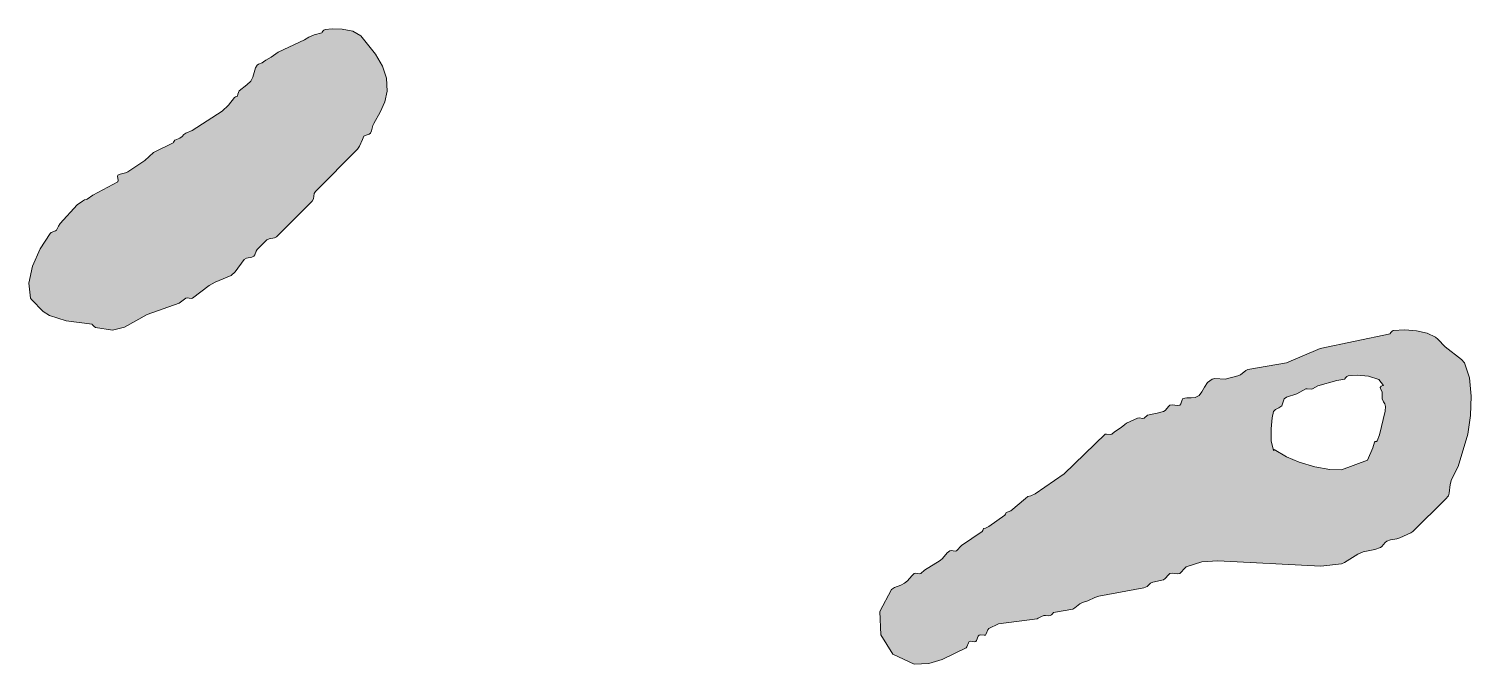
# Model space of a CAD drawing. Header units: inches. Extents: x -493 to 494, y -382 to 902.
# Drawn here: x -254.25 to -207.07, y 359.68 to 380.45 of the extents above; entities that cross this region are included whole.
import ezdxf

# ---------------------------------------------------------------- set-up
doc = ezdxf.new("R2010")
doc.units = ezdxf.units.IN
doc.header["$MEASUREMENT"] = 0
doc.layers.add('Layer 1', color=7, linetype='Continuous')

msp = doc.modelspace()

# ---------------------------------------------------------------- hatches: boundary and pattern name
at = {"layer": 'Layer 1', "true_color": 0xffffff}
h = msp.add_hatch(color=7, dxfattribs=at)
edge = h.paths.add_edge_path()
edge.add_spline(control_points=[(-244.664, 380.329), (-244.664, 380.329), (-244.657, 380.344), (-244.657, 380.344), (-244.657, 380.344), (-244.635, 380.377), (-244.635, 380.377), (-244.635, 380.377), (-244.601, 380.413), (-244.601, 380.413), (-244.601, 380.413), (-244.558, 380.435), (-244.558, 380.435), (-244.558, 380.435), (-244.333, 380.455), (-244.333, 380.455), (-244.333, 380.455), (-243.996, 380.443), (-243.996, 380.443), (-243.996, 380.443), (-243.648, 380.375), (-243.648, 380.375), (-243.648, 380.375), (-243.393, 380.223), (-243.393, 380.223), (-243.393, 380.223), (-242.914, 379.63), (-242.914, 379.63), (-242.914, 379.63), (-242.677, 379.239), (-242.677, 379.239), (-242.677, 379.239), (-242.546, 378.847), (-242.546, 378.847), (-242.546, 378.847), (-242.531, 378.418), (-242.531, 378.418), (-242.531, 378.418), (-242.606, 378.065), (-242.606, 378.065), (-242.606, 378.065), (-242.758, 377.732), (-242.758, 377.732), (-242.758, 377.732), (-242.969, 377.364), (-242.969, 377.364), (-242.969, 377.364), (-242.995, 377.296), (-242.995, 377.296), (-242.995, 377.296), (-243.04, 377.12), (-243.04, 377.12), (-243.04, 377.12), (-243.075, 377.047), (-243.075, 377.047), (-243.075, 377.047), (-243.12, 377.016), (-243.12, 377.016), (-243.12, 377.016), (-243.245, 376.971), (-243.245, 376.971), (-243.245, 376.971), (-243.287, 376.941), (-243.287, 376.941), (-243.287, 376.941), (-243.341, 376.842), (-243.341, 376.842), (-243.341, 376.842), (-243.434, 376.62), (-243.434, 376.62), (-243.434, 376.62), (-243.499, 376.518), (-243.499, 376.518), (-243.499, 376.518), (-244.875, 375.141), (-244.875, 375.141), (-244.875, 375.141), (-244.912, 375.067), (-244.912, 375.067), (-244.912, 375.067), (-244.944, 374.894), (-244.944, 374.894), (-244.944, 374.894), (-244.981, 374.823), (-244.981, 374.823), (-244.981, 374.823), (-246.146, 373.659), (-246.146, 373.659), (-246.146, 373.659), (-246.219, 373.622), (-246.219, 373.622), (-246.219, 373.622), (-246.393, 373.59), (-246.393, 373.59), (-246.393, 373.59), (-246.463, 373.553), (-246.463, 373.553), (-246.463, 373.553), (-246.781, 373.235), (-246.781, 373.235), (-246.781, 373.235), (-246.815, 373.186), (-246.815, 373.186), (-246.815, 373.186), (-246.855, 373.069), (-246.855, 373.069), (-246.855, 373.069), (-246.887, 373.023), (-246.887, 373.023), (-246.887, 373.023), (-246.96, 372.986), (-246.96, 372.986), (-246.96, 372.986), (-247.133, 372.955), (-247.133, 372.955), (-247.133, 372.955), (-247.205, 372.917), (-247.205, 372.917), (-247.205, 372.917), (-247.506, 372.509), (-247.506, 372.509), (-247.506, 372.509), (-247.628, 372.388), (-247.628, 372.388), (-247.628, 372.388), (-248.158, 372.176), (-248.158, 372.176), (-248.158, 372.176), (-248.347, 372.059), (-248.347, 372.059), (-248.347, 372.059), (-248.898, 371.647), (-248.898, 371.647), (-248.898, 371.647), (-248.944, 371.642), (-248.944, 371.642), (-248.944, 371.642), (-249.071, 371.658), (-249.071, 371.658), (-249.071, 371.658), (-249.11, 371.647), (-249.11, 371.647), (-249.11, 371.647), (-249.333, 371.482), (-249.333, 371.482), (-249.333, 371.482), (-250.381, 371.117), (-250.381, 371.117), (-250.381, 371.117), (-251.123, 370.697), (-251.123, 370.697), (-251.123, 370.697), (-251.513, 370.604), (-251.513, 370.604), (-251.513, 370.604), (-252.075, 370.694), (-252.075, 370.694), (-252.075, 370.694), (-252.116, 370.718), (-252.116, 370.718), (-252.116, 370.718), (-252.151, 370.753), (-252.151, 370.753), (-252.151, 370.753), (-252.174, 370.786), (-252.174, 370.786), (-252.174, 370.786), (-252.181, 370.8), (-252.181, 370.8), (-252.181, 370.8), (-253.028, 370.906), (-253.028, 370.906), (-253.028, 370.906), (-253.569, 371.083), (-253.569, 371.083), (-253.569, 371.083), (-253.777, 371.217), (-253.777, 371.217), (-253.777, 371.217), (-254.158, 371.604), (-254.158, 371.604), (-254.158, 371.604), (-254.193, 371.647), (-254.193, 371.647), (-254.193, 371.647), (-254.25, 372.134), (-254.25, 372.134), (-254.25, 372.134), (-254.128, 372.695), (-254.128, 372.695), (-254.128, 372.695), (-253.88, 373.262), (-253.88, 373.262), (-253.88, 373.262), (-253.558, 373.765), (-253.558, 373.765), (-253.558, 373.765), (-253.516, 373.791), (-253.516, 373.791), (-253.516, 373.791), (-253.381, 373.845), (-253.381, 373.845), (-253.381, 373.845), (-253.346, 373.87), (-253.346, 373.87), (-253.346, 373.87), (-253.283, 374.002), (-253.283, 374.002), (-253.283, 374.002), (-253.227, 374.091), (-253.227, 374.091), (-253.227, 374.091), (-252.672, 374.696), (-252.672, 374.696), (-252.672, 374.696), (-252.499, 374.823), (-252.499, 374.823), (-252.499, 374.823), (-252.426, 374.859), (-252.426, 374.859), (-252.426, 374.859), (-252.38, 374.872), (-252.38, 374.872), (-252.38, 374.872), (-252.34, 374.887), (-252.34, 374.887), (-252.34, 374.887), (-252.153, 375.021), (-252.153, 375.021), (-252.153, 375.021), (-251.334, 375.458), (-251.334, 375.458), (-251.334, 375.458), (-251.328, 375.503), (-251.328, 375.503), (-251.328, 375.503), (-251.345, 375.631), (-251.345, 375.631), (-251.345, 375.631), (-251.334, 375.67), (-251.334, 375.67), (-251.334, 375.67), (-251.259, 375.708), (-251.259, 375.708), (-251.259, 375.708), (-251.09, 375.743), (-251.09, 375.743), (-251.09, 375.743), (-251.016, 375.776), (-251.016, 375.776), (-251.016, 375.776), (-250.459, 376.151), (-250.459, 376.151), (-250.459, 376.151), (-250.169, 376.412), (-250.169, 376.412), (-250.169, 376.412), (-249.534, 376.729), (-249.534, 376.729), (-249.534, 376.729), (-249.513, 376.751), (-249.513, 376.751), (-249.513, 376.751), (-249.5, 376.781), (-249.5, 376.781), (-249.5, 376.781), (-249.479, 376.812), (-249.479, 376.812), (-249.479, 376.812), (-249.307, 376.883), (-249.307, 376.883), (-249.307, 376.883), (-249.235, 376.94), (-249.235, 376.94), (-249.235, 376.94), (-249.181, 376.998), (-249.181, 376.998), (-249.181, 376.998), (-249.11, 377.047), (-249.11, 377.047), (-249.11, 377.047), (-248.908, 377.136), (-248.908, 377.136), (-248.908, 377.136), (-247.923, 377.763), (-247.923, 377.763), (-247.923, 377.763), (-247.716, 377.96), (-247.716, 377.96), (-247.716, 377.96), (-247.522, 378.211), (-247.522, 378.211), (-247.522, 378.211), (-247.49, 378.236), (-247.49, 378.236), (-247.49, 378.236), (-247.457, 378.241), (-247.457, 378.241), (-247.457, 378.241), (-247.43, 378.257), (-247.43, 378.257), (-247.43, 378.257), (-247.417, 378.317), (-247.417, 378.317), (-247.417, 378.317), (-247.366, 378.43), (-247.366, 378.43), (-247.366, 378.43), (-247.115, 378.624), (-247.115, 378.624), (-247.115, 378.624), (-246.993, 378.741), (-246.993, 378.741), (-246.993, 378.741), (-246.922, 378.877), (-246.922, 378.877), (-246.922, 378.877), (-246.831, 379.177), (-246.831, 379.177), (-246.831, 379.177), (-246.781, 379.271), (-246.781, 379.271), (-246.781, 379.271), (-246.733, 379.302), (-246.733, 379.302), (-246.733, 379.302), (-246.617, 379.346), (-246.617, 379.346), (-246.617, 379.346), (-246.569, 379.376), (-246.569, 379.376), (-246.569, 379.376), (-246.494, 379.434), (-246.494, 379.434), (-246.494, 379.434), (-246.326, 379.531), (-246.326, 379.531), (-246.326, 379.531), (-246.1, 379.695), (-246.1, 379.695), (-246.1, 379.695), (-245.238, 380.101), (-245.238, 380.101), (-245.238, 380.101), (-245.094, 380.186), (-245.094, 380.186), (-245.094, 380.186), (-244.92, 380.262), (-244.92, 380.262), (-244.92, 380.262), (-244.664, 380.329), (-244.664, 380.329), (-244.664, 380.329), (-244.664, 380.329), (-244.664, 380.329), (-244.664, 380.329), (-244.664, 380.329), (-244.664, 380.329)], knot_values=[0, 0, 0, 0, 1, 1, 1, 2, 2, 2, 3, 3, 3, 4, 4, 4, 5, 5, 5, 6, 6, 6, 7, 7, 7, 8, 8, 8, 9, 9, 9, 10, 10, 10, 11, 11, 11, 12, 12, 12, 13, 13, 13, 14, 14, 14, 15, 15, 15, 16, 16, 16, 17, 17, 17, 18, 18, 18, 19, 19, 19, 20, 20, 20, 21, 21, 21, 22, 22, 22, 23, 23, 23, 24, 24, 24, 25, 25, 25, 26, 26, 26, 27, 27, 27, 28, 28, 28, 29, 29, 29, 30, 30, 30, 31, 31, 31, 32, 32, 32, 33, 33, 33, 34, 34, 34, 35, 35, 35, 36, 36, 36, 37, 37, 37, 38, 38, 38, 39, 39, 39, 40, 40, 40, 41, 41, 41, 42, 42, 42, 43, 43, 43, 44, 44, 44, 45, 45, 45, 46, 46, 46, 47, 47, 47, 48, 48, 48, 49, 49, 49, 50, 50, 50, 51, 51, 51, 52, 52, 52, 53, 53, 53, 54, 54, 54, 55, 55, 55, 56, 56, 56, 57, 57, 57, 58, 58, 58, 59, 59, 59, 60, 60, 60, 61, 61, 61, 62, 62, 62, 63, 63, 63, 64, 64, 64, 65, 65, 65, 66, 66, 66, 67, 67, 67, 68, 68, 68, 69, 69, 69, 70, 70, 70, 71, 71, 71, 72, 72, 72, 73, 73, 73, 74, 74, 74, 75, 75, 75, 76, 76, 76, 77, 77, 77, 78, 78, 78, 79, 79, 79, 80, 80, 80, 81, 81, 81, 82, 82, 82, 83, 83, 83, 84, 84, 84, 85, 85, 85, 86, 86, 86, 87, 87, 87, 88, 88, 88, 89, 89, 89, 90, 90, 90, 91, 91, 91, 92, 92, 92, 93, 93, 93, 94, 94, 94, 95, 95, 95, 96, 96, 96, 97, 97, 97, 98, 98, 98, 99, 99, 99, 100, 100, 100, 101, 101, 101, 102, 102, 102, 103, 103, 103, 104, 104, 104, 105, 105, 105, 106, 106, 106, 107, 107, 107, 108, 108, 108, 109, 109, 109, 110, 110, 110, 111, 111, 111, 112, 112, 112, 113, 113, 113, 114, 114, 114, 115, 115, 115, 116, 116, 116, 117, 117, 117, 118, 118, 118, 119, 119, 119, 119], degree=3, periodic=1)
h = msp.add_hatch(color=7, dxfattribs=at)
edge = h.paths.add_edge_path()
edge.add_spline(control_points=[(-209.723, 370.482), (-209.723, 370.482), (-209.72, 370.497), (-209.72, 370.497), (-209.72, 370.497), (-209.696, 370.531), (-209.696, 370.531), (-209.696, 370.531), (-209.659, 370.567), (-209.659, 370.567), (-209.659, 370.567), (-209.617, 370.588), (-209.617, 370.588), (-209.617, 370.588), (-209.241, 370.614), (-209.241, 370.614), (-209.241, 370.614), (-208.854, 370.583), (-208.854, 370.583), (-208.854, 370.583), (-208.505, 370.502), (-208.505, 370.502), (-208.505, 370.502), (-208.24, 370.376), (-208.24, 370.376), (-208.24, 370.376), (-208.159, 370.305), (-208.159, 370.305), (-208.159, 370.305), (-207.923, 370.059), (-207.923, 370.059), (-207.923, 370.059), (-207.384, 369.645), (-207.384, 369.645), (-207.384, 369.645), (-207.288, 369.529), (-207.288, 369.529), (-207.288, 369.529), (-207.126, 369.042), (-207.126, 369.042), (-207.126, 369.042), (-207.071, 368.444), (-207.071, 368.444), (-207.071, 368.444), (-207.097, 367.807), (-207.097, 367.807), (-207.097, 367.807), (-207.182, 367.2), (-207.182, 367.2), (-207.182, 367.2), (-207.499, 366.141), (-207.499, 366.141), (-207.499, 366.141), (-207.711, 365.717), (-207.711, 365.717), (-207.711, 365.717), (-207.759, 365.555), (-207.759, 365.555), (-207.759, 365.555), (-207.793, 365.275), (-207.793, 365.275), (-207.793, 365.275), (-207.817, 365.188), (-207.817, 365.188), (-207.817, 365.188), (-207.906, 365.081), (-207.906, 365.081), (-207.906, 365.081), (-208.981, 364.023), (-208.981, 364.023), (-208.981, 364.023), (-209.046, 363.981), (-209.046, 363.981), (-209.046, 363.981), (-209.405, 363.812), (-209.405, 363.812), (-209.405, 363.812), (-209.498, 363.781), (-209.498, 363.781), (-209.498, 363.781), (-209.712, 363.744), (-209.712, 363.744), (-209.712, 363.744), (-209.829, 363.706), (-209.829, 363.706), (-209.829, 363.706), (-209.881, 363.664), (-209.881, 363.664), (-209.881, 363.664), (-209.994, 363.533), (-209.994, 363.533), (-209.994, 363.533), (-210.041, 363.494), (-210.041, 363.494), (-210.041, 363.494), (-210.225, 363.432), (-210.225, 363.432), (-210.225, 363.432), (-210.601, 363.349), (-210.601, 363.349), (-210.601, 363.349), (-210.781, 363.282), (-210.781, 363.282), (-210.781, 363.282), (-211.216, 363.006), (-211.216, 363.006), (-211.216, 363.006), (-211.311, 362.965), (-211.311, 362.965), (-211.311, 362.965), (-211.984, 362.888), (-211.984, 362.888), (-211.984, 362.888), (-215.362, 363.056), (-215.362, 363.056), (-215.362, 363.056), (-215.883, 363.027), (-215.883, 363.027), (-215.883, 363.027), (-216.393, 362.859), (-216.393, 362.859), (-216.393, 362.859), (-216.453, 362.812), (-216.453, 362.812), (-216.453, 362.812), (-216.563, 362.683), (-216.563, 362.683), (-216.563, 362.683), (-216.605, 362.647), (-216.605, 362.647), (-216.605, 362.647), (-216.68, 362.638), (-216.68, 362.638), (-216.68, 362.638), (-216.85, 362.66), (-216.85, 362.66), (-216.85, 362.66), (-216.923, 362.647), (-216.923, 362.647), (-216.923, 362.647), (-216.971, 362.607), (-216.971, 362.607), (-216.971, 362.607), (-217.075, 362.485), (-217.075, 362.485), (-217.075, 362.485), (-217.134, 362.435), (-217.134, 362.435), (-217.134, 362.435), (-217.484, 362.358), (-217.484, 362.358), (-217.484, 362.358), (-217.558, 362.329), (-217.558, 362.329), (-217.558, 362.329), (-217.666, 362.224), (-217.666, 362.224), (-217.666, 362.224), (-217.782, 362.173), (-217.782, 362.173), (-217.782, 362.173), (-219.252, 361.906), (-219.252, 361.906), (-219.252, 361.906), (-219.379, 361.861), (-219.379, 361.861), (-219.379, 361.861), (-219.612, 361.749), (-219.612, 361.749), (-219.612, 361.749), (-219.781, 361.694), (-219.781, 361.694), (-219.781, 361.694), (-219.868, 361.652), (-219.868, 361.652), (-219.868, 361.652), (-220.034, 361.522), (-220.034, 361.522), (-220.034, 361.522), (-220.099, 361.482), (-220.099, 361.482), (-220.099, 361.482), (-220.734, 361.376), (-220.734, 361.376), (-220.734, 361.376), (-220.766, 361.329), (-220.766, 361.329), (-220.766, 361.329), (-220.797, 361.294), (-220.797, 361.294), (-220.797, 361.294), (-220.84, 361.271), (-220.84, 361.271), (-220.84, 361.271), (-220.892, 361.266), (-220.892, 361.266), (-220.892, 361.266), (-221, 361.274), (-221, 361.274), (-221, 361.274), (-221.052, 361.271), (-221.052, 361.271), (-221.052, 361.271), (-221.129, 361.245), (-221.129, 361.245), (-221.129, 361.245), (-221.23, 361.182), (-221.23, 361.182), (-221.23, 361.182), (-221.264, 361.165), (-221.264, 361.165), (-221.264, 361.165), (-222.537, 361.004), (-222.537, 361.004), (-222.537, 361.004), (-222.852, 360.847), (-222.852, 360.847), (-222.852, 360.847), (-222.885, 360.8), (-222.885, 360.8), (-222.885, 360.8), (-222.931, 360.675), (-222.931, 360.675), (-222.931, 360.675), (-222.958, 360.635), (-222.958, 360.635), (-222.958, 360.635), (-223.004, 360.626), (-223.004, 360.626), (-223.004, 360.626), (-223.124, 360.645), (-223.124, 360.645), (-223.124, 360.645), (-223.169, 360.635), (-223.169, 360.635), (-223.169, 360.635), (-223.197, 360.593), (-223.197, 360.593), (-223.197, 360.593), (-223.25, 360.459), (-223.25, 360.459), (-223.25, 360.459), (-223.275, 360.423), (-223.275, 360.423), (-223.275, 360.423), (-223.325, 360.417), (-223.325, 360.417), (-223.325, 360.417), (-223.441, 360.434), (-223.441, 360.434), (-223.441, 360.434), (-223.487, 360.423), (-223.487, 360.423), (-223.487, 360.423), (-223.516, 360.381), (-223.516, 360.381), (-223.516, 360.381), (-223.567, 360.248), (-223.567, 360.248), (-223.567, 360.248), (-223.593, 360.212), (-223.593, 360.212), (-223.593, 360.212), (-224.376, 359.832), (-224.376, 359.832), (-224.376, 359.832), (-224.811, 359.698), (-224.811, 359.698), (-224.811, 359.698), (-225.287, 359.682), (-225.287, 359.682), (-225.287, 359.682), (-225.993, 360.007), (-225.993, 360.007), (-225.993, 360.007), (-226.383, 360.643), (-226.383, 360.643), (-226.383, 360.643), (-226.411, 361.408), (-226.411, 361.408), (-226.411, 361.408), (-226.028, 362.118), (-226.028, 362.118), (-226.028, 362.118), (-225.938, 362.186), (-225.938, 362.186), (-225.938, 362.186), (-225.729, 362.267), (-225.729, 362.267), (-225.729, 362.267), (-225.605, 362.329), (-225.605, 362.329), (-225.605, 362.329), (-225.513, 362.404), (-225.513, 362.404), (-225.513, 362.404), (-225.37, 362.575), (-225.37, 362.575), (-225.37, 362.575), (-225.287, 362.647), (-225.287, 362.647), (-225.287, 362.647), (-225.242, 362.653), (-225.242, 362.653), (-225.242, 362.653), (-225.115, 362.636), (-225.115, 362.636), (-225.115, 362.636), (-225.075, 362.647), (-225.075, 362.647), (-225.075, 362.647), (-224.955, 362.76), (-224.955, 362.76), (-224.955, 362.76), (-224.44, 363.07), (-224.44, 363.07), (-224.44, 363.07), (-224.36, 363.141), (-224.36, 363.141), (-224.36, 363.141), (-224.206, 363.317), (-224.206, 363.317), (-224.206, 363.317), (-224.123, 363.388), (-224.123, 363.388), (-224.123, 363.388), (-224.077, 363.394), (-224.077, 363.394), (-224.077, 363.394), (-223.95, 363.377), (-223.95, 363.377), (-223.95, 363.377), (-223.911, 363.388), (-223.911, 363.388), (-223.911, 363.388), (-223.74, 363.564), (-223.74, 363.564), (-223.74, 363.564), (-223.063, 364.023), (-223.063, 364.023), (-223.063, 364.023), (-223.04, 364.055), (-223.04, 364.055), (-223.04, 364.055), (-223.035, 364.088), (-223.035, 364.088), (-223.035, 364.088), (-223.018, 364.115), (-223.018, 364.115), (-223.018, 364.115), (-222.958, 364.129), (-222.958, 364.129), (-222.958, 364.129), (-222.843, 364.18), (-222.843, 364.18), (-222.843, 364.18), (-222.323, 364.553), (-222.323, 364.553), (-222.323, 364.553), (-222.298, 364.584), (-222.298, 364.584), (-222.298, 364.584), (-222.293, 364.618), (-222.293, 364.618), (-222.293, 364.618), (-222.276, 364.645), (-222.276, 364.645), (-222.276, 364.645), (-222.217, 364.659), (-222.217, 364.659), (-222.217, 364.659), (-222.132, 364.695), (-222.132, 364.695), (-222.132, 364.695), (-221.652, 365.103), (-221.652, 365.103), (-221.652, 365.103), (-221.568, 365.161), (-221.568, 365.161), (-221.568, 365.161), (-221.476, 365.188), (-221.476, 365.188), (-221.476, 365.188), (-221.334, 365.253), (-221.334, 365.253), (-221.334, 365.253), (-220.383, 365.909), (-220.383, 365.909), (-220.383, 365.909), (-219.04, 367.2), (-219.04, 367.2), (-219.04, 367.2), (-218.995, 367.206), (-218.995, 367.206), (-218.995, 367.206), (-218.868, 367.189), (-218.868, 367.189), (-218.868, 367.189), (-218.829, 367.2), (-218.829, 367.2), (-218.829, 367.2), (-218.741, 367.282), (-218.741, 367.282), (-218.741, 367.282), (-218.523, 367.421), (-218.523, 367.421), (-218.523, 367.421), (-218.405, 367.518), (-218.405, 367.518), (-218.405, 367.518), (-218.344, 367.559), (-218.344, 367.559), (-218.344, 367.559), (-217.981, 367.729), (-217.981, 367.729), (-217.981, 367.729), (-217.936, 367.731), (-217.936, 367.731), (-217.936, 367.731), (-217.807, 367.719), (-217.807, 367.719), (-217.807, 367.719), (-217.77, 367.729), (-217.77, 367.729), (-217.77, 367.729), (-217.653, 367.818), (-217.653, 367.818), (-217.653, 367.818), (-217.509, 367.857), (-217.509, 367.857), (-217.509, 367.857), (-217.337, 367.885), (-217.337, 367.885), (-217.337, 367.885), (-217.134, 367.941), (-217.134, 367.941), (-217.134, 367.941), (-217.084, 367.981), (-217.084, 367.981), (-217.084, 367.981), (-216.965, 368.118), (-216.965, 368.118), (-216.965, 368.118), (-216.923, 368.153), (-216.923, 368.153), (-216.923, 368.153), (-216.846, 368.159), (-216.846, 368.159), (-216.846, 368.159), (-216.679, 368.14), (-216.679, 368.14), (-216.679, 368.14), (-216.605, 368.153), (-216.605, 368.153), (-216.605, 368.153), (-216.573, 368.192), (-216.573, 368.192), (-216.573, 368.192), (-216.526, 368.326), (-216.526, 368.326), (-216.526, 368.326), (-216.499, 368.364), (-216.499, 368.364), (-216.499, 368.364), (-216.367, 368.395), (-216.367, 368.395), (-216.367, 368.395), (-216.234, 368.392), (-216.234, 368.392), (-216.234, 368.392), (-216.101, 368.402), (-216.101, 368.402), (-216.101, 368.402), (-215.97, 368.47), (-215.97, 368.47), (-215.97, 368.47), (-215.885, 368.582), (-215.885, 368.582), (-215.885, 368.582), (-215.798, 368.734), (-215.798, 368.734), (-215.798, 368.734), (-215.691, 368.887), (-215.691, 368.887), (-215.691, 368.887), (-215.546, 369), (-215.546, 369), (-215.546, 369), (-215.452, 369.018), (-215.452, 369.018), (-215.452, 369.018), (-215.123, 369), (-215.123, 369), (-215.123, 369), (-214.699, 369.105), (-214.699, 369.105), (-214.699, 369.105), (-214.614, 369.147), (-214.614, 369.147), (-214.614, 369.147), (-214.444, 369.28), (-214.444, 369.28), (-214.444, 369.28), (-214.381, 369.317), (-214.381, 369.317), (-214.381, 369.317), (-213.111, 369.529), (-213.111, 369.529), (-213.111, 369.529), (-212.012, 370.008), (-212.012, 370.008), (-212.012, 370.008), (-209.723, 370.482), (-209.723, 370.482), (-209.723, 370.482), (-209.723, 370.482), (-209.723, 370.482), (-209.723, 370.482), (-209.723, 370.482), (-209.723, 370.482)], knot_values=[0, 0, 0, 0, 1, 1, 1, 2, 2, 2, 3, 3, 3, 4, 4, 4, 5, 5, 5, 6, 6, 6, 7, 7, 7, 8, 8, 8, 9, 9, 9, 10, 10, 10, 11, 11, 11, 12, 12, 12, 13, 13, 13, 14, 14, 14, 15, 15, 15, 16, 16, 16, 17, 17, 17, 18, 18, 18, 19, 19, 19, 20, 20, 20, 21, 21, 21, 22, 22, 22, 23, 23, 23, 24, 24, 24, 25, 25, 25, 26, 26, 26, 27, 27, 27, 28, 28, 28, 29, 29, 29, 30, 30, 30, 31, 31, 31, 32, 32, 32, 33, 33, 33, 34, 34, 34, 35, 35, 35, 36, 36, 36, 37, 37, 37, 38, 38, 38, 39, 39, 39, 40, 40, 40, 41, 41, 41, 42, 42, 42, 43, 43, 43, 44, 44, 44, 45, 45, 45, 46, 46, 46, 47, 47, 47, 48, 48, 48, 49, 49, 49, 50, 50, 50, 51, 51, 51, 52, 52, 52, 53, 53, 53, 54, 54, 54, 55, 55, 55, 56, 56, 56, 57, 57, 57, 58, 58, 58, 59, 59, 59, 60, 60, 60, 61, 61, 61, 62, 62, 62, 63, 63, 63, 64, 64, 64, 65, 65, 65, 66, 66, 66, 67, 67, 67, 68, 68, 68, 69, 69, 69, 70, 70, 70, 71, 71, 71, 72, 72, 72, 73, 73, 73, 74, 74, 74, 75, 75, 75, 76, 76, 76, 77, 77, 77, 78, 78, 78, 79, 79, 79, 80, 80, 80, 81, 81, 81, 82, 82, 82, 83, 83, 83, 84, 84, 84, 85, 85, 85, 86, 86, 86, 87, 87, 87, 88, 88, 88, 89, 89, 89, 90, 90, 90, 91, 91, 91, 92, 92, 92, 93, 93, 93, 94, 94, 94, 95, 95, 95, 96, 96, 96, 97, 97, 97, 98, 98, 98, 99, 99, 99, 100, 100, 100, 101, 101, 101, 102, 102, 102, 103, 103, 103, 104, 104, 104, 105, 105, 105, 106, 106, 106, 107, 107, 107, 108, 108, 108, 109, 109, 109, 110, 110, 110, 111, 111, 111, 112, 112, 112, 113, 113, 113, 114, 114, 114, 115, 115, 115, 116, 116, 116, 117, 117, 117, 118, 118, 118, 119, 119, 119, 120, 120, 120, 121, 121, 121, 122, 122, 122, 123, 123, 123, 124, 124, 124, 125, 125, 125, 126, 126, 126, 127, 127, 127, 128, 128, 128, 129, 129, 129, 130, 130, 130, 131, 131, 131, 132, 132, 132, 133, 133, 133, 134, 134, 134, 135, 135, 135, 136, 136, 136, 137, 137, 137, 138, 138, 138, 139, 139, 139, 140, 140, 140, 141, 141, 141, 142, 142, 142, 143, 143, 143, 144, 144, 144, 145, 145, 145, 146, 146, 146, 147, 147, 147, 148, 148, 148, 149, 149, 149, 150, 150, 150, 151, 151, 151, 152, 152, 152, 153, 153, 153, 154, 154, 154, 155, 155, 155, 156, 156, 156, 157, 157, 157, 158, 158, 158, 159, 159, 159, 160, 160, 160, 161, 161, 161, 162, 162, 162, 163, 163, 163, 164, 164, 164, 165, 165, 165, 166, 166, 166, 167, 167, 167, 168, 168, 168, 169, 169, 169, 170, 170, 170, 171, 171, 171, 172, 172, 172, 173, 173, 173, 173], degree=3, periodic=1)
h.paths.add_polyline_path([(-211.205, 369), (-211.465, 368.955), (-212.09, 368.782), (-212.264, 368.682), (-212.302, 368.672), (-212.43, 368.686), (-212.476, 368.682), (-212.773, 368.516), (-213.11, 368.412), (-213.184, 368.356), (-213.266, 368.133), (-213.366, 368.058), (-213.471, 368.003), (-213.534, 367.941), (-213.577, 367.731), (-213.612, 367.375), (-213.608, 366.983), (-213.534, 366.67), (-213.512, 366.697), (-213.111, 366.458), (-212.695, 366.283), (-212.186, 366.137), (-211.689, 366.046), (-211.311, 366.035), (-210.464, 366.353), (-210.286, 366.755), (-210.236, 366.94), (-210.206, 366.959), (-210.172, 366.966), (-210.146, 366.988), (-210.068, 367.178), (-209.886, 367.959), (-209.872, 368.106), (-209.89, 368.197), (-209.935, 368.259), (-209.979, 368.356), (-209.986, 368.588), (-210.041, 368.682), (-210.051, 368.725), (-210.012, 368.767), (-209.962, 368.794), (-209.935, 368.788), (-210.096, 368.991), (-210.425, 369.102), (-210.801, 369.134), (-211.099, 369.105), (-211.137, 369.084), (-211.177, 369.048), (-211.205, 369.014)])

# ---------------------------------------------------------------- linework, layer by layer
at = {"layer": 'Layer 1', "lineweight": 0}
msp.add_lwpolyline([(-211.205, 369), (-211.205, 369), (-211.465, 368.955), (-212.09, 368.782), (-212.264, 368.682), (-212.302, 368.672), (-212.43, 368.686), (-212.476, 368.682), (-212.773, 368.516), (-213.11, 368.412), (-213.184, 368.356), (-213.266, 368.133), (-213.366, 368.058), (-213.471, 368.003), (-213.534, 367.941), (-213.577, 367.731), (-213.612, 367.375), (-213.608, 366.983), (-213.534, 366.67), (-213.512, 366.697), (-213.111, 366.458), (-212.695, 366.283), (-212.186, 366.137), (-211.689, 366.046), (-211.311, 366.035), (-210.464, 366.353), (-210.286, 366.755), (-210.236, 366.94), (-210.206, 366.959), (-210.172, 366.966), (-210.146, 366.988), (-210.068, 367.178), (-209.886, 367.959), (-209.872, 368.106), (-209.89, 368.197), (-209.935, 368.259), (-209.979, 368.356), (-209.986, 368.588), (-210.041, 368.682), (-210.051, 368.725), (-210.012, 368.767), (-209.962, 368.794), (-209.935, 368.788), (-210.096, 368.991), (-210.425, 369.102), (-210.801, 369.134), (-211.099, 369.105), (-211.137, 369.084), (-211.177, 369.048), (-211.205, 369.014), (-211.205, 369), (-211.205, 369)], dxfattribs=at)
for points, knots in [([(-244.664, 380.329), (-244.664, 380.329), (-244.657, 380.344), (-244.657, 380.344), (-244.657, 380.344), (-244.635, 380.377), (-244.635, 380.377), (-244.635, 380.377), (-244.601, 380.413), (-244.601, 380.413), (-244.601, 380.413), (-244.558, 380.435), (-244.558, 380.435), (-244.558, 380.435), (-244.333, 380.455), (-244.333, 380.455), (-244.333, 380.455), (-243.996, 380.443), (-243.996, 380.443), (-243.996, 380.443), (-243.648, 380.375), (-243.648, 380.375), (-243.648, 380.375), (-243.393, 380.223), (-243.393, 380.223), (-243.393, 380.223), (-242.914, 379.63), (-242.914, 379.63), (-242.914, 379.63), (-242.677, 379.239), (-242.677, 379.239), (-242.677, 379.239), (-242.546, 378.847), (-242.546, 378.847), (-242.546, 378.847), (-242.531, 378.418), (-242.531, 378.418), (-242.531, 378.418), (-242.606, 378.065), (-242.606, 378.065), (-242.606, 378.065), (-242.758, 377.732), (-242.758, 377.732), (-242.758, 377.732), (-242.969, 377.364), (-242.969, 377.364), (-242.969, 377.364), (-242.995, 377.296), (-242.995, 377.296), (-242.995, 377.296), (-243.04, 377.12), (-243.04, 377.12), (-243.04, 377.12), (-243.075, 377.047), (-243.075, 377.047), (-243.075, 377.047), (-243.12, 377.016), (-243.12, 377.016), (-243.12, 377.016), (-243.245, 376.971), (-243.245, 376.971), (-243.245, 376.971), (-243.287, 376.941), (-243.287, 376.941), (-243.287, 376.941), (-243.341, 376.842), (-243.341, 376.842), (-243.341, 376.842), (-243.434, 376.62), (-243.434, 376.62), (-243.434, 376.62), (-243.499, 376.518), (-243.499, 376.518), (-243.499, 376.518), (-244.875, 375.141), (-244.875, 375.141), (-244.875, 375.141), (-244.912, 375.067), (-244.912, 375.067), (-244.912, 375.067), (-244.944, 374.894), (-244.944, 374.894), (-244.944, 374.894), (-244.981, 374.823), (-244.981, 374.823), (-244.981, 374.823), (-246.146, 373.659), (-246.146, 373.659), (-246.146, 373.659), (-246.219, 373.622), (-246.219, 373.622), (-246.219, 373.622), (-246.393, 373.59), (-246.393, 373.59), (-246.393, 373.59), (-246.463, 373.553), (-246.463, 373.553), (-246.463, 373.553), (-246.781, 373.235), (-246.781, 373.235), (-246.781, 373.235), (-246.815, 373.186), (-246.815, 373.186), (-246.815, 373.186), (-246.855, 373.069), (-246.855, 373.069), (-246.855, 373.069), (-246.887, 373.023), (-246.887, 373.023), (-246.887, 373.023), (-246.96, 372.986), (-246.96, 372.986), (-246.96, 372.986), (-247.133, 372.955), (-247.133, 372.955), (-247.133, 372.955), (-247.205, 372.917), (-247.205, 372.917), (-247.205, 372.917), (-247.506, 372.509), (-247.506, 372.509), (-247.506, 372.509), (-247.628, 372.388), (-247.628, 372.388), (-247.628, 372.388), (-248.158, 372.176), (-248.158, 372.176), (-248.158, 372.176), (-248.347, 372.059), (-248.347, 372.059), (-248.347, 372.059), (-248.898, 371.647), (-248.898, 371.647), (-248.898, 371.647), (-248.944, 371.642), (-248.944, 371.642), (-248.944, 371.642), (-249.071, 371.658), (-249.071, 371.658), (-249.071, 371.658), (-249.11, 371.647), (-249.11, 371.647), (-249.11, 371.647), (-249.333, 371.482), (-249.333, 371.482), (-249.333, 371.482), (-250.381, 371.117), (-250.381, 371.117), (-250.381, 371.117), (-251.123, 370.697), (-251.123, 370.697), (-251.123, 370.697), (-251.513, 370.604), (-251.513, 370.604), (-251.513, 370.604), (-252.075, 370.694), (-252.075, 370.694), (-252.075, 370.694), (-252.116, 370.718), (-252.116, 370.718), (-252.116, 370.718), (-252.151, 370.753), (-252.151, 370.753), (-252.151, 370.753), (-252.174, 370.786), (-252.174, 370.786), (-252.174, 370.786), (-252.181, 370.8), (-252.181, 370.8), (-252.181, 370.8), (-253.028, 370.906), (-253.028, 370.906), (-253.028, 370.906), (-253.569, 371.083), (-253.569, 371.083), (-253.569, 371.083), (-253.777, 371.217), (-253.777, 371.217), (-253.777, 371.217), (-254.158, 371.604), (-254.158, 371.604), (-254.158, 371.604), (-254.193, 371.647), (-254.193, 371.647), (-254.193, 371.647), (-254.25, 372.134), (-254.25, 372.134), (-254.25, 372.134), (-254.128, 372.695), (-254.128, 372.695), (-254.128, 372.695), (-253.88, 373.262), (-253.88, 373.262), (-253.88, 373.262), (-253.558, 373.765), (-253.558, 373.765), (-253.558, 373.765), (-253.516, 373.791), (-253.516, 373.791), (-253.516, 373.791), (-253.381, 373.845), (-253.381, 373.845), (-253.381, 373.845), (-253.346, 373.87), (-253.346, 373.87), (-253.346, 373.87), (-253.283, 374.002), (-253.283, 374.002), (-253.283, 374.002), (-253.227, 374.091), (-253.227, 374.091), (-253.227, 374.091), (-252.672, 374.696), (-252.672, 374.696), (-252.672, 374.696), (-252.499, 374.823), (-252.499, 374.823), (-252.499, 374.823), (-252.426, 374.859), (-252.426, 374.859), (-252.426, 374.859), (-252.38, 374.872), (-252.38, 374.872), (-252.38, 374.872), (-252.34, 374.887), (-252.34, 374.887), (-252.34, 374.887), (-252.153, 375.021), (-252.153, 375.021), (-252.153, 375.021), (-251.334, 375.458), (-251.334, 375.458), (-251.334, 375.458), (-251.328, 375.503), (-251.328, 375.503), (-251.328, 375.503), (-251.345, 375.631), (-251.345, 375.631), (-251.345, 375.631), (-251.334, 375.67), (-251.334, 375.67), (-251.334, 375.67), (-251.259, 375.708), (-251.259, 375.708), (-251.259, 375.708), (-251.09, 375.743), (-251.09, 375.743), (-251.09, 375.743), (-251.016, 375.776), (-251.016, 375.776), (-251.016, 375.776), (-250.459, 376.151), (-250.459, 376.151), (-250.459, 376.151), (-250.169, 376.412), (-250.169, 376.412), (-250.169, 376.412), (-249.534, 376.729), (-249.534, 376.729), (-249.534, 376.729), (-249.513, 376.751), (-249.513, 376.751), (-249.513, 376.751), (-249.5, 376.781), (-249.5, 376.781), (-249.5, 376.781), (-249.479, 376.812), (-249.479, 376.812), (-249.479, 376.812), (-249.307, 376.883), (-249.307, 376.883), (-249.307, 376.883), (-249.235, 376.94), (-249.235, 376.94), (-249.235, 376.94), (-249.181, 376.998), (-249.181, 376.998), (-249.181, 376.998), (-249.11, 377.047), (-249.11, 377.047), (-249.11, 377.047), (-248.908, 377.136), (-248.908, 377.136), (-248.908, 377.136), (-247.923, 377.763), (-247.923, 377.763), (-247.923, 377.763), (-247.716, 377.96), (-247.716, 377.96), (-247.716, 377.96), (-247.522, 378.211), (-247.522, 378.211), (-247.522, 378.211), (-247.49, 378.236), (-247.49, 378.236), (-247.49, 378.236), (-247.457, 378.241), (-247.457, 378.241), (-247.457, 378.241), (-247.43, 378.257), (-247.43, 378.257), (-247.43, 378.257), (-247.417, 378.317), (-247.417, 378.317), (-247.417, 378.317), (-247.366, 378.43), (-247.366, 378.43), (-247.366, 378.43), (-247.115, 378.624), (-247.115, 378.624), (-247.115, 378.624), (-246.993, 378.741), (-246.993, 378.741), (-246.993, 378.741), (-246.922, 378.877), (-246.922, 378.877), (-246.922, 378.877), (-246.831, 379.177), (-246.831, 379.177), (-246.831, 379.177), (-246.781, 379.271), (-246.781, 379.271), (-246.781, 379.271), (-246.733, 379.302), (-246.733, 379.302), (-246.733, 379.302), (-246.617, 379.346), (-246.617, 379.346), (-246.617, 379.346), (-246.569, 379.376), (-246.569, 379.376), (-246.569, 379.376), (-246.494, 379.434), (-246.494, 379.434), (-246.494, 379.434), (-246.326, 379.531), (-246.326, 379.531), (-246.326, 379.531), (-246.1, 379.695), (-246.1, 379.695), (-246.1, 379.695), (-245.238, 380.101), (-245.238, 380.101), (-245.238, 380.101), (-245.094, 380.186), (-245.094, 380.186), (-245.094, 380.186), (-244.92, 380.262), (-244.92, 380.262), (-244.92, 380.262), (-244.664, 380.329), (-244.664, 380.329), (-244.664, 380.329), (-244.664, 380.329), (-244.664, 380.329), (-244.664, 380.329), (-244.664, 380.329), (-244.664, 380.329)], [0, 0, 0, 0, 1, 1, 1, 2, 2, 2, 3, 3, 3, 4, 4, 4, 5, 5, 5, 6, 6, 6, 7, 7, 7, 8, 8, 8, 9, 9, 9, 10, 10, 10, 11, 11, 11, 12, 12, 12, 13, 13, 13, 14, 14, 14, 15, 15, 15, 16, 16, 16, 17, 17, 17, 18, 18, 18, 19, 19, 19, 20, 20, 20, 21, 21, 21, 22, 22, 22, 23, 23, 23, 24, 24, 24, 25, 25, 25, 26, 26, 26, 27, 27, 27, 28, 28, 28, 29, 29, 29, 30, 30, 30, 31, 31, 31, 32, 32, 32, 33, 33, 33, 34, 34, 34, 35, 35, 35, 36, 36, 36, 37, 37, 37, 38, 38, 38, 39, 39, 39, 40, 40, 40, 41, 41, 41, 42, 42, 42, 43, 43, 43, 44, 44, 44, 45, 45, 45, 46, 46, 46, 47, 47, 47, 48, 48, 48, 49, 49, 49, 50, 50, 50, 51, 51, 51, 52, 52, 52, 53, 53, 53, 54, 54, 54, 55, 55, 55, 56, 56, 56, 57, 57, 57, 58, 58, 58, 59, 59, 59, 60, 60, 60, 61, 61, 61, 62, 62, 62, 63, 63, 63, 64, 64, 64, 65, 65, 65, 66, 66, 66, 67, 67, 67, 68, 68, 68, 69, 69, 69, 70, 70, 70, 71, 71, 71, 72, 72, 72, 73, 73, 73, 74, 74, 74, 75, 75, 75, 76, 76, 76, 77, 77, 77, 78, 78, 78, 79, 79, 79, 80, 80, 80, 81, 81, 81, 82, 82, 82, 83, 83, 83, 84, 84, 84, 85, 85, 85, 86, 86, 86, 87, 87, 87, 88, 88, 88, 89, 89, 89, 90, 90, 90, 91, 91, 91, 92, 92, 92, 93, 93, 93, 94, 94, 94, 95, 95, 95, 96, 96, 96, 97, 97, 97, 98, 98, 98, 99, 99, 99, 100, 100, 100, 101, 101, 101, 102, 102, 102, 103, 103, 103, 104, 104, 104, 105, 105, 105, 106, 106, 106, 107, 107, 107, 108, 108, 108, 109, 109, 109, 110, 110, 110, 111, 111, 111, 112, 112, 112, 113, 113, 113, 114, 114, 114, 115, 115, 115, 116, 116, 116, 117, 117, 117, 118, 118, 118, 119, 119, 119, 119]), ([(-209.723, 370.482), (-209.723, 370.482), (-209.72, 370.497), (-209.72, 370.497), (-209.72, 370.497), (-209.696, 370.531), (-209.696, 370.531), (-209.696, 370.531), (-209.659, 370.567), (-209.659, 370.567), (-209.659, 370.567), (-209.617, 370.588), (-209.617, 370.588), (-209.617, 370.588), (-209.241, 370.614), (-209.241, 370.614), (-209.241, 370.614), (-208.854, 370.583), (-208.854, 370.583), (-208.854, 370.583), (-208.505, 370.502), (-208.505, 370.502), (-208.505, 370.502), (-208.24, 370.376), (-208.24, 370.376), (-208.24, 370.376), (-208.159, 370.305), (-208.159, 370.305), (-208.159, 370.305), (-207.923, 370.059), (-207.923, 370.059), (-207.923, 370.059), (-207.384, 369.645), (-207.384, 369.645), (-207.384, 369.645), (-207.288, 369.529), (-207.288, 369.529), (-207.288, 369.529), (-207.126, 369.042), (-207.126, 369.042), (-207.126, 369.042), (-207.071, 368.444), (-207.071, 368.444), (-207.071, 368.444), (-207.097, 367.807), (-207.097, 367.807), (-207.097, 367.807), (-207.182, 367.2), (-207.182, 367.2), (-207.182, 367.2), (-207.499, 366.141), (-207.499, 366.141), (-207.499, 366.141), (-207.711, 365.717), (-207.711, 365.717), (-207.711, 365.717), (-207.759, 365.555), (-207.759, 365.555), (-207.759, 365.555), (-207.793, 365.275), (-207.793, 365.275), (-207.793, 365.275), (-207.817, 365.188), (-207.817, 365.188), (-207.817, 365.188), (-207.906, 365.081), (-207.906, 365.081), (-207.906, 365.081), (-208.981, 364.023), (-208.981, 364.023), (-208.981, 364.023), (-209.046, 363.981), (-209.046, 363.981), (-209.046, 363.981), (-209.405, 363.812), (-209.405, 363.812), (-209.405, 363.812), (-209.498, 363.781), (-209.498, 363.781), (-209.498, 363.781), (-209.712, 363.744), (-209.712, 363.744), (-209.712, 363.744), (-209.829, 363.706), (-209.829, 363.706), (-209.829, 363.706), (-209.881, 363.664), (-209.881, 363.664), (-209.881, 363.664), (-209.994, 363.533), (-209.994, 363.533), (-209.994, 363.533), (-210.041, 363.494), (-210.041, 363.494), (-210.041, 363.494), (-210.225, 363.432), (-210.225, 363.432), (-210.225, 363.432), (-210.601, 363.349), (-210.601, 363.349), (-210.601, 363.349), (-210.781, 363.282), (-210.781, 363.282), (-210.781, 363.282), (-211.216, 363.006), (-211.216, 363.006), (-211.216, 363.006), (-211.311, 362.965), (-211.311, 362.965), (-211.311, 362.965), (-211.984, 362.888), (-211.984, 362.888), (-211.984, 362.888), (-215.362, 363.056), (-215.362, 363.056), (-215.362, 363.056), (-215.883, 363.027), (-215.883, 363.027), (-215.883, 363.027), (-216.393, 362.859), (-216.393, 362.859), (-216.393, 362.859), (-216.453, 362.812), (-216.453, 362.812), (-216.453, 362.812), (-216.563, 362.683), (-216.563, 362.683), (-216.563, 362.683), (-216.605, 362.647), (-216.605, 362.647), (-216.605, 362.647), (-216.68, 362.638), (-216.68, 362.638), (-216.68, 362.638), (-216.85, 362.66), (-216.85, 362.66), (-216.85, 362.66), (-216.923, 362.647), (-216.923, 362.647), (-216.923, 362.647), (-216.971, 362.607), (-216.971, 362.607), (-216.971, 362.607), (-217.075, 362.485), (-217.075, 362.485), (-217.075, 362.485), (-217.134, 362.435), (-217.134, 362.435), (-217.134, 362.435), (-217.484, 362.358), (-217.484, 362.358), (-217.484, 362.358), (-217.558, 362.329), (-217.558, 362.329), (-217.558, 362.329), (-217.666, 362.224), (-217.666, 362.224), (-217.666, 362.224), (-217.782, 362.173), (-217.782, 362.173), (-217.782, 362.173), (-219.252, 361.906), (-219.252, 361.906), (-219.252, 361.906), (-219.379, 361.861), (-219.379, 361.861), (-219.379, 361.861), (-219.612, 361.749), (-219.612, 361.749), (-219.612, 361.749), (-219.781, 361.694), (-219.781, 361.694), (-219.781, 361.694), (-219.868, 361.652), (-219.868, 361.652), (-219.868, 361.652), (-220.034, 361.522), (-220.034, 361.522), (-220.034, 361.522), (-220.099, 361.482), (-220.099, 361.482), (-220.099, 361.482), (-220.734, 361.376), (-220.734, 361.376), (-220.734, 361.376), (-220.766, 361.329), (-220.766, 361.329), (-220.766, 361.329), (-220.797, 361.294), (-220.797, 361.294), (-220.797, 361.294), (-220.84, 361.271), (-220.84, 361.271), (-220.84, 361.271), (-220.892, 361.266), (-220.892, 361.266), (-220.892, 361.266), (-221, 361.274), (-221, 361.274), (-221, 361.274), (-221.052, 361.271), (-221.052, 361.271), (-221.052, 361.271), (-221.129, 361.245), (-221.129, 361.245), (-221.129, 361.245), (-221.23, 361.182), (-221.23, 361.182), (-221.23, 361.182), (-221.264, 361.165), (-221.264, 361.165), (-221.264, 361.165), (-222.537, 361.004), (-222.537, 361.004), (-222.537, 361.004), (-222.852, 360.847), (-222.852, 360.847), (-222.852, 360.847), (-222.885, 360.8), (-222.885, 360.8), (-222.885, 360.8), (-222.931, 360.675), (-222.931, 360.675), (-222.931, 360.675), (-222.958, 360.635), (-222.958, 360.635), (-222.958, 360.635), (-223.004, 360.626), (-223.004, 360.626), (-223.004, 360.626), (-223.124, 360.645), (-223.124, 360.645), (-223.124, 360.645), (-223.169, 360.635), (-223.169, 360.635), (-223.169, 360.635), (-223.197, 360.593), (-223.197, 360.593), (-223.197, 360.593), (-223.25, 360.459), (-223.25, 360.459), (-223.25, 360.459), (-223.275, 360.423), (-223.275, 360.423), (-223.275, 360.423), (-223.325, 360.417), (-223.325, 360.417), (-223.325, 360.417), (-223.441, 360.434), (-223.441, 360.434), (-223.441, 360.434), (-223.487, 360.423), (-223.487, 360.423), (-223.487, 360.423), (-223.516, 360.381), (-223.516, 360.381), (-223.516, 360.381), (-223.567, 360.248), (-223.567, 360.248), (-223.567, 360.248), (-223.593, 360.212), (-223.593, 360.212), (-223.593, 360.212), (-224.376, 359.832), (-224.376, 359.832), (-224.376, 359.832), (-224.811, 359.698), (-224.811, 359.698), (-224.811, 359.698), (-225.287, 359.682), (-225.287, 359.682), (-225.287, 359.682), (-225.993, 360.007), (-225.993, 360.007), (-225.993, 360.007), (-226.383, 360.643), (-226.383, 360.643), (-226.383, 360.643), (-226.411, 361.408), (-226.411, 361.408), (-226.411, 361.408), (-226.028, 362.118), (-226.028, 362.118), (-226.028, 362.118), (-225.938, 362.186), (-225.938, 362.186), (-225.938, 362.186), (-225.729, 362.267), (-225.729, 362.267), (-225.729, 362.267), (-225.605, 362.329), (-225.605, 362.329), (-225.605, 362.329), (-225.513, 362.404), (-225.513, 362.404), (-225.513, 362.404), (-225.37, 362.575), (-225.37, 362.575), (-225.37, 362.575), (-225.287, 362.647), (-225.287, 362.647), (-225.287, 362.647), (-225.242, 362.653), (-225.242, 362.653), (-225.242, 362.653), (-225.115, 362.636), (-225.115, 362.636), (-225.115, 362.636), (-225.075, 362.647), (-225.075, 362.647), (-225.075, 362.647), (-224.955, 362.76), (-224.955, 362.76), (-224.955, 362.76), (-224.44, 363.07), (-224.44, 363.07), (-224.44, 363.07), (-224.36, 363.141), (-224.36, 363.141), (-224.36, 363.141), (-224.206, 363.317), (-224.206, 363.317), (-224.206, 363.317), (-224.123, 363.388), (-224.123, 363.388), (-224.123, 363.388), (-224.077, 363.394), (-224.077, 363.394), (-224.077, 363.394), (-223.95, 363.377), (-223.95, 363.377), (-223.95, 363.377), (-223.911, 363.388), (-223.911, 363.388), (-223.911, 363.388), (-223.74, 363.564), (-223.74, 363.564), (-223.74, 363.564), (-223.063, 364.023), (-223.063, 364.023), (-223.063, 364.023), (-223.04, 364.055), (-223.04, 364.055), (-223.04, 364.055), (-223.035, 364.088), (-223.035, 364.088), (-223.035, 364.088), (-223.018, 364.115), (-223.018, 364.115), (-223.018, 364.115), (-222.958, 364.129), (-222.958, 364.129), (-222.958, 364.129), (-222.843, 364.18), (-222.843, 364.18), (-222.843, 364.18), (-222.323, 364.553), (-222.323, 364.553), (-222.323, 364.553), (-222.298, 364.584), (-222.298, 364.584), (-222.298, 364.584), (-222.293, 364.618), (-222.293, 364.618), (-222.293, 364.618), (-222.276, 364.645), (-222.276, 364.645), (-222.276, 364.645), (-222.217, 364.659), (-222.217, 364.659), (-222.217, 364.659), (-222.132, 364.695), (-222.132, 364.695), (-222.132, 364.695), (-221.652, 365.103), (-221.652, 365.103), (-221.652, 365.103), (-221.568, 365.161), (-221.568, 365.161), (-221.568, 365.161), (-221.476, 365.188), (-221.476, 365.188), (-221.476, 365.188), (-221.334, 365.253), (-221.334, 365.253), (-221.334, 365.253), (-220.383, 365.909), (-220.383, 365.909), (-220.383, 365.909), (-219.04, 367.2), (-219.04, 367.2), (-219.04, 367.2), (-218.995, 367.206), (-218.995, 367.206), (-218.995, 367.206), (-218.868, 367.189), (-218.868, 367.189), (-218.868, 367.189), (-218.829, 367.2), (-218.829, 367.2), (-218.829, 367.2), (-218.741, 367.282), (-218.741, 367.282), (-218.741, 367.282), (-218.523, 367.421), (-218.523, 367.421), (-218.523, 367.421), (-218.405, 367.518), (-218.405, 367.518), (-218.405, 367.518), (-218.344, 367.559), (-218.344, 367.559), (-218.344, 367.559), (-217.981, 367.729), (-217.981, 367.729), (-217.981, 367.729), (-217.936, 367.731), (-217.936, 367.731), (-217.936, 367.731), (-217.807, 367.719), (-217.807, 367.719), (-217.807, 367.719), (-217.77, 367.729), (-217.77, 367.729), (-217.77, 367.729), (-217.653, 367.818), (-217.653, 367.818), (-217.653, 367.818), (-217.509, 367.857), (-217.509, 367.857), (-217.509, 367.857), (-217.337, 367.885), (-217.337, 367.885), (-217.337, 367.885), (-217.134, 367.941), (-217.134, 367.941), (-217.134, 367.941), (-217.084, 367.981), (-217.084, 367.981), (-217.084, 367.981), (-216.965, 368.118), (-216.965, 368.118), (-216.965, 368.118), (-216.923, 368.153), (-216.923, 368.153), (-216.923, 368.153), (-216.846, 368.159), (-216.846, 368.159), (-216.846, 368.159), (-216.679, 368.14), (-216.679, 368.14), (-216.679, 368.14), (-216.605, 368.153), (-216.605, 368.153), (-216.605, 368.153), (-216.573, 368.192), (-216.573, 368.192), (-216.573, 368.192), (-216.526, 368.326), (-216.526, 368.326), (-216.526, 368.326), (-216.499, 368.364), (-216.499, 368.364), (-216.499, 368.364), (-216.367, 368.395), (-216.367, 368.395), (-216.367, 368.395), (-216.234, 368.392), (-216.234, 368.392), (-216.234, 368.392), (-216.101, 368.402), (-216.101, 368.402), (-216.101, 368.402), (-215.97, 368.47), (-215.97, 368.47), (-215.97, 368.47), (-215.885, 368.582), (-215.885, 368.582), (-215.885, 368.582), (-215.798, 368.734), (-215.798, 368.734), (-215.798, 368.734), (-215.691, 368.887), (-215.691, 368.887), (-215.691, 368.887), (-215.546, 369), (-215.546, 369), (-215.546, 369), (-215.452, 369.018), (-215.452, 369.018), (-215.452, 369.018), (-215.123, 369), (-215.123, 369), (-215.123, 369), (-214.699, 369.105), (-214.699, 369.105), (-214.699, 369.105), (-214.614, 369.147), (-214.614, 369.147), (-214.614, 369.147), (-214.444, 369.28), (-214.444, 369.28), (-214.444, 369.28), (-214.381, 369.317), (-214.381, 369.317), (-214.381, 369.317), (-213.111, 369.529), (-213.111, 369.529), (-213.111, 369.529), (-212.012, 370.008), (-212.012, 370.008), (-212.012, 370.008), (-209.723, 370.482), (-209.723, 370.482), (-209.723, 370.482), (-209.723, 370.482), (-209.723, 370.482), (-209.723, 370.482), (-209.723, 370.482), (-209.723, 370.482)], [0, 0, 0, 0, 1, 1, 1, 2, 2, 2, 3, 3, 3, 4, 4, 4, 5, 5, 5, 6, 6, 6, 7, 7, 7, 8, 8, 8, 9, 9, 9, 10, 10, 10, 11, 11, 11, 12, 12, 12, 13, 13, 13, 14, 14, 14, 15, 15, 15, 16, 16, 16, 17, 17, 17, 18, 18, 18, 19, 19, 19, 20, 20, 20, 21, 21, 21, 22, 22, 22, 23, 23, 23, 24, 24, 24, 25, 25, 25, 26, 26, 26, 27, 27, 27, 28, 28, 28, 29, 29, 29, 30, 30, 30, 31, 31, 31, 32, 32, 32, 33, 33, 33, 34, 34, 34, 35, 35, 35, 36, 36, 36, 37, 37, 37, 38, 38, 38, 39, 39, 39, 40, 40, 40, 41, 41, 41, 42, 42, 42, 43, 43, 43, 44, 44, 44, 45, 45, 45, 46, 46, 46, 47, 47, 47, 48, 48, 48, 49, 49, 49, 50, 50, 50, 51, 51, 51, 52, 52, 52, 53, 53, 53, 54, 54, 54, 55, 55, 55, 56, 56, 56, 57, 57, 57, 58, 58, 58, 59, 59, 59, 60, 60, 60, 61, 61, 61, 62, 62, 62, 63, 63, 63, 64, 64, 64, 65, 65, 65, 66, 66, 66, 67, 67, 67, 68, 68, 68, 69, 69, 69, 70, 70, 70, 71, 71, 71, 72, 72, 72, 73, 73, 73, 74, 74, 74, 75, 75, 75, 76, 76, 76, 77, 77, 77, 78, 78, 78, 79, 79, 79, 80, 80, 80, 81, 81, 81, 82, 82, 82, 83, 83, 83, 84, 84, 84, 85, 85, 85, 86, 86, 86, 87, 87, 87, 88, 88, 88, 89, 89, 89, 90, 90, 90, 91, 91, 91, 92, 92, 92, 93, 93, 93, 94, 94, 94, 95, 95, 95, 96, 96, 96, 97, 97, 97, 98, 98, 98, 99, 99, 99, 100, 100, 100, 101, 101, 101, 102, 102, 102, 103, 103, 103, 104, 104, 104, 105, 105, 105, 106, 106, 106, 107, 107, 107, 108, 108, 108, 109, 109, 109, 110, 110, 110, 111, 111, 111, 112, 112, 112, 113, 113, 113, 114, 114, 114, 115, 115, 115, 116, 116, 116, 117, 117, 117, 118, 118, 118, 119, 119, 119, 120, 120, 120, 121, 121, 121, 122, 122, 122, 123, 123, 123, 124, 124, 124, 125, 125, 125, 126, 126, 126, 127, 127, 127, 128, 128, 128, 129, 129, 129, 130, 130, 130, 131, 131, 131, 132, 132, 132, 133, 133, 133, 134, 134, 134, 135, 135, 135, 136, 136, 136, 137, 137, 137, 138, 138, 138, 139, 139, 139, 140, 140, 140, 141, 141, 141, 142, 142, 142, 143, 143, 143, 144, 144, 144, 145, 145, 145, 146, 146, 146, 147, 147, 147, 148, 148, 148, 149, 149, 149, 150, 150, 150, 151, 151, 151, 152, 152, 152, 153, 153, 153, 154, 154, 154, 155, 155, 155, 156, 156, 156, 157, 157, 157, 158, 158, 158, 159, 159, 159, 160, 160, 160, 161, 161, 161, 162, 162, 162, 163, 163, 163, 164, 164, 164, 165, 165, 165, 166, 166, 166, 167, 167, 167, 168, 168, 168, 169, 169, 169, 170, 170, 170, 171, 171, 171, 172, 172, 172, 173, 173, 173, 173])]:
    msp.add_open_spline(points, degree=3, knots=knots, dxfattribs=at)

doc.saveas('drawing.dxf')
